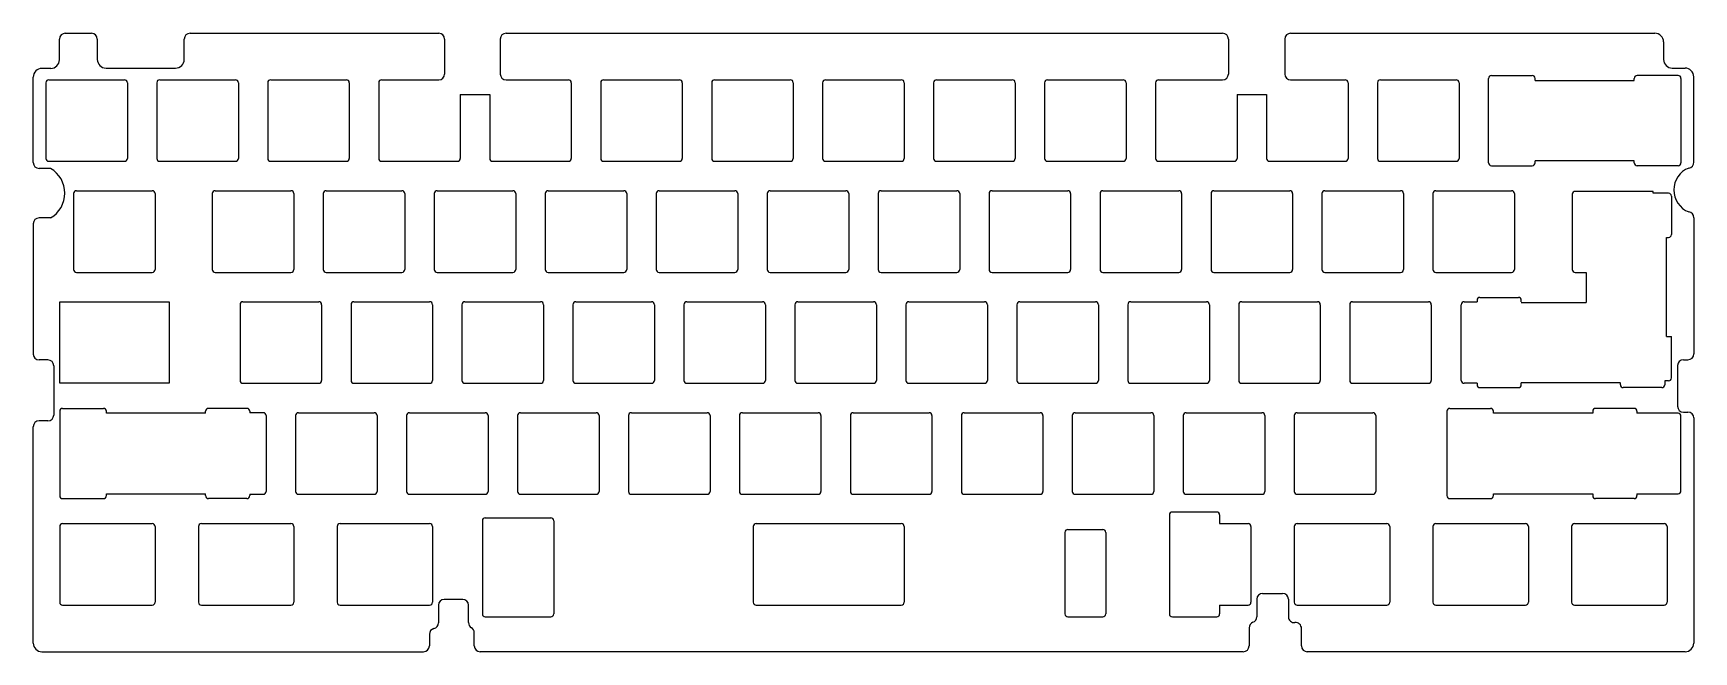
# Model space of a CAD drawing. Header units: millimetres. Extents: x 0 to 285, y -101 to 5.
import ezdxf

# ---------------------------------------------------------------- set-up
doc = ezdxf.new("R2010")
doc.units = ezdxf.units.MM
doc.header["$MEASUREMENT"] = 0
doc.layers.get('0').update_dxf_attribs({"linetype": 'CONTINUOUS'})
doc.layers.add('LAYER_2', color=7, linetype='CONTINUOUS')

msp = doc.modelspace()

# ---------------------------------------------------------------- linework, layer by layer
at = {"linetype": 'Continuous'}
for p, q in [((4.86, 0.93), (4.86, 4.47)), ((5.86, 5.47), (10.36, 5.47)), ((11.36, 4.47), (11.36, 0.98)), ((26.28, 0.98), (26.28, 4.47)), ((27.28, 5.47), (69.98, 5.47)), ((70.98, 4.47), (70.98, -0.52)), ((80.53, 4.47), (80.53, -1.53)), ((81.53, 5.47), (204.53, 5.47)), ((205.53, 4.47), (205.53, -1.53)), ((215.22, 4.47), (215.22, -1.53)), ((216.22, 5.47), (278.73, 5.47)), ((280.23, 3.98), (280.23, 0.98)), ((0.36, -16.74), (0.36, -2.07)), ((3.36, -0.57), (1.86, -0.57)), ((12.86, -0.52), (24.78, -0.52)), ((70.98, -0.52), (70.98, -1.53)), ((250.68, -1.78), (257.69, -1.78)), ((258.19, -2.63), (258.19, -2.28)), ((275.21, -2.63), (275.21, -2.28)), ((282.72, -1.78), (275.71, -1.78)), ((281.73, -0.52), (283.93, -0.52)), ((285.43, -16.68), (285.43, -2.02)), ((73.67, -5.02), (78.72, -5.02)), ((207.03, -5.02), (212.07, -5.02)), ((258.19, -16.77), (258.19, -16.43)), ((275.21, -16.77), (275.21, -16.43)), ((3.34, -17.74), (1.36, -17.74)), ((250.68, -17.27), (257.69, -17.27)), ((282.72, -17.27), (275.71, -17.27)), ((264.56, -22.18), (264.56, -35.08)), ((281.09, -21.99), (278.46, -21.99)), ((281.59, -22.49), (281.59, -29.09)), ((3.34, -26.24), (1.36, -26.24)), ((280.74, -29.59), (281.09, -29.59)), ((248.71, -39.88), (255.31, -39.88)), ((248.21, -40.38), (248.21, -40.63)), ((255.81, -40.63), (255.81, -40.38)), ((280.74, -46.61), (281.59, -46.61)), ((281.59, -53.71), (281.59, -46.61)), ((2.88, -50.62), (1.36, -50.62)), ((283.65, -50.58), (284.43, -50.58)), ((3.88, -51.62), (3.88, -60.08)), ((282.65, -51.58), (282.65, -58.58)), ((248.21, -54.63), (248.21, -54.87)), ((248.71, -55.37), (255.31, -55.37)), ((255.81, -54.87), (255.81, -54.53)), ((272.83, -54.87), (272.83, -54.63)), ((279.93, -55.37), (273.33, -55.37)), ((280.43, -54.21), (280.43, -54.87)), ((281.09, -54.21), (280.43, -54.21)), ((5.41, -58.93), (12.42, -58.93)), ((12.92, -59.77), (12.92, -59.43)), ((29.94, -59.77), (29.94, -59.43)), ((37.04, -58.93), (30.44, -58.93)), ((37.54, -59.43), (37.54, -59.68)), ((243.53, -58.93), (250.54, -58.93)), ((251.04, -59.77), (251.04, -59.43)), ((268.07, -59.43), (268.07, -59.77)), ((275.17, -58.93), (268.57, -58.93)), ((275.67, -59.43), (275.67, -59.77)), ((283.65, -59.58), (284.43, -59.58)), ((2.88, -61.08), (1.36, -61.08)), ((12.92, -73.92), (12.92, -73.58)), ((29.94, -73.92), (29.94, -73.58)), ((37.54, -73.68), (37.54, -73.92)), ((251.04, -73.92), (251.04, -73.58)), ((268.07, -73.58), (268.07, -73.92)), ((275.67, -73.58), (275.67, -73.92)), ((5.41, -74.42), (12.42, -74.42)), ((37.04, -74.42), (30.44, -74.42)), ((243.53, -74.42), (250.54, -74.42)), ((275.17, -74.42), (268.57, -74.42)), ((5.41, -78.72), (20.79, -78.72)), ((29.22, -78.72), (44.6, -78.72)), ((53.03, -78.72), (68.41, -78.72)), ((77.97, -77.72), (89.22, -77.72)), ((124.47, -78.72), (149.38, -78.72)), ((217.34, -78.72), (232.72, -78.72)), ((241.15, -78.72), (256.53, -78.72)), ((264.96, -78.72), (280.34, -78.72)), ((211.41, -90.69), (214.84, -90.69)), ((5.41, -92.72), (20.79, -92.72)), ((29.22, -92.72), (44.6, -92.72)), ((53.03, -92.72), (68.41, -92.72)), ((69.91, -92.72), (69.91, -95.77)), ((74.08, -91.72), (70.91, -91.72)), ((75.08, -95.72), (75.08, -92.72)), ((124.47, -92.72), (149.38, -92.72)), ((204.03, -92.72), (204.03, -94.22)), ((210.41, -91.69), (210.41, -94.72)), ((215.84, -91.69), (215.84, -94.72)), ((217.34, -92.72), (232.72, -92.72)), ((241.15, -92.72), (256.53, -92.72)), ((264.96, -92.72), (280.34, -92.72)), ((77.97, -94.72), (89.22, -94.72)), ((209.08, -96.61), (209.08, -99.72)), ((218.08, -99.72), (218.08, -96.71)), ((68.36, -97.72), (68.36, -99.72)), ((76.08, -99.72), (76.08, -97.46)), ((1.86, -100.72), (67.36, -100.72)), ((208.08, -100.72), (77.08, -100.72)), ((283.93, -100.72), (219.08, -100.72))]:
    msp.add_line(p, q, dxfattribs=at)
for p, q in [((3.02, -2.53), (16.02, -2.53)), ((22.07, -2.53), (35.08, -2.53)), ((41.12, -2.53), (54.12, -2.53)), ((60.17, -2.53), (69.98, -2.53)), ((81.53, -2.53), (92.22, -2.53)), ((98.28, -2.53), (111.28, -2.53)), ((117.33, -2.53), (130.32, -2.53)), ((136.38, -2.53), (149.38, -2.53)), ((155.43, -2.53), (168.43, -2.53)), ((174.47, -2.53), (187.47, -2.53)), ((193.53, -2.53), (204.53, -2.53)), ((216.22, -2.53), (225.57, -2.53)), ((231.62, -2.53), (244.62, -2.53)), ((250.18, -16.77), (250.18, -2.28)), ((258.19, -2.63), (275.21, -2.63)), ((283.22, -2.28), (283.22, -16.77)), ((2.52, -3.02), (2.52, -16.02)), ((16.52, -3.02), (16.52, -16.02)), ((21.57, -3.02), (21.57, -16.02)), ((35.58, -3.02), (35.58, -16.02)), ((40.62, -3.02), (40.62, -16.02)), ((54.62, -3.02), (54.62, -16.02)), ((59.67, -3.02), (59.67, -16.02)), ((73.67, -5.02), (73.67, -16.02)), ((78.72, -5.02), (78.72, -16.02)), ((92.72, -3.02), (92.72, -16.02)), ((97.78, -3.02), (97.78, -16.02)), ((111.78, -3.02), (111.78, -16.02)), ((116.83, -3.02), (116.83, -16.02)), ((130.82, -3.02), (130.82, -16.02)), ((135.88, -3.02), (135.88, -16.02)), ((149.88, -3.02), (149.88, -16.02)), ((154.93, -3.02), (154.93, -16.02)), ((168.93, -3.02), (168.93, -16.02)), ((173.97, -3.02), (173.97, -16.02)), ((187.97, -3.02), (187.97, -16.02)), ((193.03, -3.02), (193.03, -16.02)), ((207.03, -5.02), (207.03, -16.02)), ((212.07, -5.02), (212.07, -16.02)), ((226.07, -3.02), (226.07, -16.02)), ((231.12, -3.02), (231.12, -16.02)), ((245.12, -3.02), (245.12, -16.02)), ((3.02, -16.52), (16.02, -16.52)), ((22.07, -16.52), (35.08, -16.52)), ((41.12, -16.52), (54.12, -16.52)), ((60.17, -16.52), (73.17, -16.52)), ((79.22, -16.52), (92.22, -16.52)), ((98.28, -16.52), (111.28, -16.52)), ((117.33, -16.52), (130.32, -16.52)), ((136.38, -16.52), (149.38, -16.52)), ((155.43, -16.52), (168.43, -16.52)), ((174.47, -16.52), (187.47, -16.52)), ((193.53, -16.52), (206.53, -16.52)), ((212.57, -16.52), (225.57, -16.52)), ((231.62, -16.52), (244.62, -16.52)), ((275.21, -16.43), (258.19, -16.43)), ((7.29, -22.07), (7.29, -35.08)), ((7.79, -21.57), (20.79, -21.57)), ((21.29, -22.07), (21.29, -35.08)), ((31.1, -22.07), (31.1, -35.08)), ((31.6, -21.57), (44.6, -21.57)), ((45.1, -22.07), (45.1, -35.08)), ((50.15, -22.07), (50.15, -35.08)), ((50.65, -21.57), (63.65, -21.57)), ((64.15, -22.07), (64.15, -35.08)), ((69.2, -22.07), (69.2, -35.08)), ((69.7, -21.57), (82.7, -21.57)), ((83.2, -22.07), (83.2, -35.08)), ((88.25, -22.07), (88.25, -35.08)), ((88.75, -21.57), (101.75, -21.57)), ((102.25, -22.07), (102.25, -35.08)), ((107.3, -22.07), (107.3, -35.08)), ((107.8, -21.57), (120.8, -21.57)), ((121.3, -22.07), (121.3, -35.08)), ((126.35, -22.07), (126.35, -35.08)), ((126.85, -21.57), (139.85, -21.57)), ((140.35, -22.07), (140.35, -35.08)), ((145.4, -22.07), (145.4, -35.08)), ((145.9, -21.57), (158.9, -21.57)), ((159.4, -22.07), (159.4, -35.08)), ((164.45, -22.07), (164.45, -35.08)), ((164.95, -21.57), (177.95, -21.57)), ((178.45, -22.07), (178.45, -35.08)), ((183.5, -22.07), (183.5, -35.08)), ((184, -21.57), (197, -21.57)), ((197.5, -22.07), (197.5, -35.08)), ((202.55, -22.07), (202.55, -35.08)), ((203.05, -21.57), (216.05, -21.57)), ((216.55, -22.07), (216.55, -35.08)), ((221.6, -22.07), (221.6, -35.08)), ((222.1, -21.57), (235.1, -21.57)), ((235.6, -22.07), (235.6, -35.08)), ((240.65, -22.07), (240.65, -35.08)), ((241.15, -21.57), (254.15, -21.57)), ((254.65, -22.07), (254.65, -35.08)), ((278.46, -21.68), (265.06, -21.68)), ((278.46, -21.99), (278.46, -21.68)), ((0.36, -27.24), (0.36, -49.62)), ((285.43, -26.2), (285.43, -49.58)), ((280.74, -46.61), (280.74, -29.59)), ((7.79, -35.58), (20.79, -35.58)), ((31.6, -35.58), (44.6, -35.58)), ((50.65, -35.58), (63.65, -35.58)), ((69.7, -35.58), (82.7, -35.58)), ((88.75, -35.58), (101.75, -35.58)), ((107.8, -35.58), (120.8, -35.58)), ((126.85, -35.58), (139.85, -35.58)), ((145.9, -35.58), (158.9, -35.58)), ((164.95, -35.58), (177.95, -35.58)), ((184, -35.58), (197, -35.58)), ((203.05, -35.58), (216.05, -35.58)), ((222.1, -35.58), (235.1, -35.58)), ((241.15, -35.58), (254.15, -35.58)), ((265.06, -35.58), (266.94, -35.58)), ((266.94, -35.58), (266.94, -40.73)), ((35.86, -41.13), (35.86, -54.13)), ((36.36, -40.63), (49.36, -40.63)), ((49.86, -41.13), (49.86, -54.13)), ((54.91, -41.13), (54.91, -54.13)), ((55.41, -40.63), (68.41, -40.63)), ((68.91, -41.13), (68.91, -54.13)), ((73.96, -41.13), (73.96, -54.13)), ((74.46, -40.63), (87.46, -40.63)), ((87.96, -41.13), (87.96, -54.13)), ((93.01, -41.13), (93.01, -54.13)), ((93.51, -40.63), (106.51, -40.63)), ((107.01, -41.13), (107.01, -54.13)), ((112.06, -41.13), (112.06, -54.13)), ((112.56, -40.63), (125.56, -40.63)), ((126.06, -41.13), (126.06, -54.13)), ((131.11, -41.13), (131.11, -54.13)), ((131.61, -40.63), (144.61, -40.63)), ((145.11, -41.13), (145.11, -54.13)), ((150.16, -41.13), (150.16, -54.13)), ((150.66, -40.63), (163.66, -40.63)), ((164.16, -41.13), (164.16, -54.13)), ((169.21, -41.13), (169.21, -54.13)), ((169.71, -40.63), (182.71, -40.63)), ((183.21, -41.13), (183.21, -54.13)), ((188.26, -41.13), (188.26, -54.13)), ((188.76, -40.63), (201.76, -40.63)), ((202.26, -41.13), (202.26, -54.13)), ((207.31, -41.13), (207.31, -54.13)), ((207.81, -40.63), (220.81, -40.63)), ((221.31, -41.13), (221.31, -54.13)), ((226.36, -41.13), (226.36, -54.13)), ((226.86, -40.63), (239.86, -40.63)), ((240.36, -41.13), (240.36, -54.13)), ((245.51, -54.13), (245.51, -41.13)), ((246.01, -40.63), (248.21, -40.63)), ((255.81, -40.73), (266.94, -40.73)), ((36.36, -54.63), (49.36, -54.63)), ((55.41, -54.63), (68.41, -54.63)), ((74.46, -54.63), (87.46, -54.63)), ((93.51, -54.63), (106.51, -54.63)), ((112.56, -54.63), (125.56, -54.63)), ((131.61, -54.63), (144.61, -54.63)), ((150.66, -54.63), (163.66, -54.63)), ((169.71, -54.63), (182.71, -54.63)), ((188.76, -54.63), (201.76, -54.63)), ((207.81, -54.63), (220.81, -54.63)), ((226.86, -54.63), (239.86, -54.63)), ((248.21, -54.63), (246.01, -54.63)), ((272.83, -54.53), (255.81, -54.53)), ((4.91, -59.43), (4.91, -73.92)), ((29.94, -59.77), (12.92, -59.77)), ((39.84, -59.68), (37.54, -59.68)), ((45.89, -59.68), (58.89, -59.68)), ((64.94, -59.68), (77.94, -59.68)), ((83.99, -59.68), (96.99, -59.68)), ((103.04, -59.68), (116.04, -59.68)), ((122.09, -59.68), (135.09, -59.68)), ((141.14, -59.68), (154.14, -59.68)), ((160.19, -59.68), (173.19, -59.68)), ((179.24, -59.68), (192.24, -59.68)), ((198.29, -59.68), (211.29, -59.68)), ((217.34, -59.68), (230.34, -59.68)), ((243.03, -59.43), (243.03, -73.92)), ((268.07, -59.77), (251.04, -59.77)), ((282.72, -59.77), (275.67, -59.77)), ((0.36, -99.22), (0.36, -62.08)), ((40.34, -60.18), (40.34, -73.18)), ((45.39, -60.18), (45.39, -73.18)), ((59.39, -60.18), (59.39, -73.18)), ((64.44, -60.18), (64.44, -73.18)), ((78.44, -60.18), (78.44, -73.18)), ((83.49, -60.18), (83.49, -73.18)), ((97.49, -60.18), (97.49, -73.18)), ((102.54, -60.18), (102.54, -73.18)), ((116.54, -60.18), (116.54, -73.18)), ((121.59, -60.18), (121.59, -73.18)), ((135.59, -60.18), (135.59, -73.18)), ((140.64, -60.18), (140.64, -73.18)), ((154.64, -60.18), (154.64, -73.18)), ((159.69, -60.18), (159.69, -73.18)), ((173.69, -60.18), (173.69, -73.18)), ((178.74, -60.18), (178.74, -73.18)), ((192.74, -60.18), (192.74, -73.18)), ((197.79, -60.18), (197.79, -73.18)), ((211.79, -60.18), (211.79, -73.18)), ((216.84, -60.18), (216.84, -73.18)), ((230.84, -60.18), (230.84, -73.18)), ((283.22, -73.08), (283.22, -60.27)), ((285.43, -60.58), (285.43, -99.22)), ((12.92, -73.58), (29.94, -73.58)), ((37.54, -73.68), (39.84, -73.68)), ((45.89, -73.68), (58.89, -73.68)), ((64.94, -73.68), (77.94, -73.68)), ((83.99, -73.68), (96.99, -73.68)), ((103.04, -73.68), (116.04, -73.68)), ((122.09, -73.68), (135.09, -73.68)), ((141.14, -73.68), (154.14, -73.68)), ((160.19, -73.68), (173.19, -73.68)), ((179.24, -73.68), (192.24, -73.68)), ((198.29, -73.68), (211.29, -73.68)), ((217.34, -73.68), (230.34, -73.68)), ((251.04, -73.58), (268.07, -73.58)), ((275.67, -73.58), (282.72, -73.58)), ((195.91, -76.72), (203.52, -76.72)), ((4.91, -79.22), (4.91, -92.22)), ((21.29, -79.22), (21.29, -92.22)), ((28.72, -79.22), (28.72, -92.22)), ((45.1, -79.22), (45.1, -92.22)), ((52.53, -79.22), (52.53, -92.22)), ((68.91, -79.22), (68.91, -92.22)), ((77.47, -78.22), (77.47, -94.22)), ((89.72, -78.22), (89.72, -94.22)), ((123.97, -79.22), (123.97, -92.22)), ((149.88, -79.22), (149.88, -92.22)), ((177.97, -79.72), (183.97, -79.72)), ((195.41, -77.23), (195.41, -94.22)), ((204.03, -77.23), (204.03, -78.72)), ((204.03, -78.72), (208.91, -78.72)), ((209.41, -79.22), (209.41, -92.22)), ((216.84, -79.22), (216.84, -92.22)), ((233.22, -79.22), (233.22, -92.22)), ((240.65, -79.22), (240.65, -92.22)), ((257.03, -79.22), (257.03, -92.22)), ((264.46, -79.22), (264.46, -92.22)), ((280.84, -79.22), (280.84, -92.22)), ((177.47, -80.22), (177.47, -94.22)), ((184.47, -80.22), (184.47, -94.22)), ((204.03, -92.72), (208.91, -92.72)), ((177.97, -94.72), (183.97, -94.72)), ((195.91, -94.72), (203.52, -94.72))]:
    msp.add_line(p, q)
for centre, radius, start, end in [((5.86, 4.47), 1, 90, 180), ((10.36, 4.47), 1, 0, 90), ((27.28, 4.47), 1, 90, 180), ((69.98, 4.47), 1, 0, 90), ((81.53, 4.47), 1, 90, 180), ((204.53, 4.47), 1, 360, 90), ((216.22, 4.47), 1, 90, 180), ((278.73, 3.98), 1.5, 0, 90), ((3.36, 0.93), 1.5, 270, 0), ((12.86, 0.98), 1.5, 180, 270), ((24.78, 0.98), 1.5, 270, 0), ((281.73, 0.98), 1.5, 180, 270), ((1.86, -2.07), 1.5, 90, 180), ((69.98, -1.53), 1, 270, 0), ((81.53, -1.53), 1, 180, 270), ((204.53, -1.53), 1, 270, 360), ((216.22, -1.53), 1, 180, 270), ((257.69, -2.28), 0.5, 0, 90), ((275.71, -2.28), 0.5, 90, 180), ((283.93, -2.02), 1.5, 0, 90), ((1.36, -16.74), 1, 180, 270), ((257.69, -16.77), 0.5, 270, 0), ((275.71, -16.77), 0.5, 180, 270), ((284.43, -16.68), 1, 277.7631, 0), ((0.85, -21.99), 4.93, 300.3947, 59.6053), ((286.08, -21.44), 4.07, 112.0022, 247.9978), ((281.09, -22.49), 0.5, 0, 90), ((284.43, -26.2), 1, 0, 82.2369), ((1.36, -27.24), 1, 90, 180), ((281.09, -29.09), 0.5, 270, 0), ((248.71, -40.38), 0.5, 90, 180), ((255.31, -40.38), 0.5, 0, 90), ((1.36, -49.62), 1, 180, 270), ((2.88, -51.62), 1, 0, 90), ((283.65, -51.58), 1, 90, 180), ((284.43, -49.58), 1, 270, 0), ((281.09, -53.71), 0.5, 270, 0), ((248.71, -54.87), 0.5, 180, 270), ((255.31, -54.87), 0.5, 270, 0), ((273.33, -54.87), 0.5, 180, 270), ((279.93, -54.87), 0.5, 270, 0), ((12.42, -59.43), 0.5, 0, 90), ((30.44, -59.43), 0.5, 90, 180), ((37.04, -59.43), 0.5, 0, 90), ((250.54, -59.43), 0.5, 0, 90), ((268.57, -59.43), 0.5, 90, 180), ((275.17, -59.43), 0.5, 0, 90), ((283.65, -58.58), 1, 180, 270), ((284.43, -60.58), 1, 0, 90), ((1.36, -62.08), 1, 90, 180), ((2.88, -60.08), 1, 270, 0), ((12.42, -73.92), 0.5, 270, 0), ((30.44, -73.92), 0.5, 180, 270), ((37.04, -73.92), 0.5, 270, 360), ((250.54, -73.92), 0.5, 270, 360), ((268.57, -73.92), 0.5, 180, 270), ((275.17, -73.92), 0.5, 270, 0), ((211.41, -91.69), 1, 90, 180), ((214.84, -91.69), 1, 360, 90), ((70.91, -92.72), 1, 90, 180), ((74.08, -92.72), 1, 0, 90), ((69.36, -97.72), 1, 102.7825, 180), ((68.91, -95.77), 1, 282.7825, 0), ((76.08, -95.72), 1, 180, 240), ((75.08, -97.46), 1, 0, 60), ((210.08, -96.61), 1, 109.5345, 180), ((209.41, -94.72), 1, 289.5345, 0), ((216.84, -94.72), 1, 180, 276.82), ((217.08, -96.71), 1, 360, 96.82), ((1.86, -99.22), 1.5, 180, 270), ((67.36, -99.72), 1, 270, 360), ((77.08, -99.72), 1, 180, 270), ((208.08, -99.72), 1, 270, 0), ((219.08, -99.72), 1, 180, 270), ((283.93, -99.22), 1.5, 270, 0)]:
    msp.add_arc(centre, radius, start, end, dxfattribs=at)
for centre, start, end in [((3.02, -3.02), 90, 180), ((16.02, -3.02), 0, 90), ((22.07, -3.02), 90, 180), ((35.08, -3.02), 0, 90), ((41.12, -3.02), 90, 180), ((54.12, -3.02), 0, 90), ((60.17, -3.02), 90, 180), ((92.22, -3.02), 0, 90), ((98.28, -3.02), 90, 180), ((111.28, -3.02), 0, 90), ((117.33, -3.02), 90, 180), ((130.32, -3.02), 0, 90), ((136.38, -3.02), 90, 180), ((149.38, -3.02), 0, 90), ((155.43, -3.02), 90, 180), ((168.43, -3.02), 0, 90), ((174.47, -3.02), 90, 180), ((187.47, -3.02), 0, 90), ((193.53, -3.02), 90, 180), ((225.57, -3.02), 0, 90), ((231.62, -3.02), 90, 180), ((244.62, -3.02), 0, 90), ((250.68, -2.28), 90, 180), ((282.72, -2.28), 0, 90), ((3.02, -16.02), 180, 270), ((16.02, -16.02), 270, 0), ((22.07, -16.02), 180, 270), ((35.08, -16.02), 270, 0), ((41.12, -16.02), 180, 270), ((54.12, -16.02), 270, 0), ((60.17, -16.02), 180, 270), ((73.17, -16.02), 270, 0), ((79.22, -16.02), 180, 270), ((92.22, -16.02), 270, 0), ((98.28, -16.02), 180, 270), ((111.28, -16.02), 270, 0), ((117.33, -16.02), 180, 270), ((130.32, -16.02), 270, 0), ((136.38, -16.02), 180, 270), ((149.38, -16.02), 270, 0), ((155.43, -16.02), 180, 270), ((168.43, -16.02), 270, 0), ((174.47, -16.02), 180, 270), ((187.47, -16.02), 270, 0), ((193.53, -16.02), 180, 270), ((206.53, -16.02), 270, 0), ((212.57, -16.02), 180, 270), ((225.57, -16.02), 270, 0), ((231.62, -16.02), 180, 270), ((244.62, -16.02), 270, 0), ((250.68, -16.77), 180, 270), ((282.72, -16.77), 270, 0), ((7.79, -22.07), 90, 180), ((20.79, -22.07), 0, 90), ((31.6, -22.07), 90, 180), ((44.6, -22.07), 0, 90), ((50.65, -22.07), 90, 180), ((63.65, -22.07), 0, 90), ((69.7, -22.07), 90, 180), ((82.7, -22.07), 0, 90), ((88.75, -22.07), 90, 180), ((101.75, -22.07), 0, 90), ((107.8, -22.07), 90, 180), ((120.8, -22.07), 0, 90), ((126.85, -22.07), 90, 180), ((139.85, -22.07), 0, 90), ((145.9, -22.07), 90, 180), ((158.9, -22.07), 0, 90), ((164.95, -22.07), 90, 180), ((177.95, -22.07), 0, 90), ((184, -22.07), 90, 180), ((197, -22.07), 0, 90), ((203.05, -22.07), 90, 180), ((216.05, -22.07), 0, 90), ((222.1, -22.07), 90, 180), ((235.1, -22.07), 0, 90), ((241.15, -22.07), 90, 180), ((254.15, -22.07), 0, 90), ((265.06, -22.18), 90, 180), ((7.79, -35.08), 180, 270), ((20.79, -35.08), 270, 0), ((31.6, -35.08), 180, 270), ((44.6, -35.08), 270, 0), ((50.65, -35.08), 180, 270), ((63.65, -35.08), 270, 0), ((69.7, -35.08), 180, 270), ((82.7, -35.08), 270, 0), ((88.75, -35.08), 180, 270), ((101.75, -35.08), 270, 0), ((107.8, -35.08), 180, 270), ((120.8, -35.08), 270, 0), ((126.85, -35.08), 180, 270), ((139.85, -35.08), 270, 0), ((145.9, -35.08), 180, 270), ((158.9, -35.08), 270, 0), ((164.95, -35.08), 180, 270), ((177.95, -35.08), 270, 0), ((184, -35.08), 180, 270), ((197, -35.08), 270, 0), ((203.05, -35.08), 180, 270), ((216.05, -35.08), 270, 0), ((222.1, -35.08), 180, 270), ((235.1, -35.08), 270, 0), ((241.15, -35.08), 180, 270), ((254.15, -35.08), 270, 0), ((265.06, -35.08), 180, 270), ((36.36, -41.13), 90, 180), ((49.36, -41.13), 0, 90), ((55.41, -41.13), 90, 180), ((68.41, -41.13), 0, 90), ((74.46, -41.13), 90, 180), ((87.46, -41.13), 0, 90), ((93.51, -41.13), 90, 180), ((106.51, -41.13), 0, 90), ((112.56, -41.13), 90, 180), ((125.56, -41.13), 0, 90), ((131.61, -41.13), 90, 180), ((144.61, -41.13), 0, 90), ((150.66, -41.13), 90, 180), ((163.66, -41.13), 0, 90), ((169.71, -41.13), 90, 180), ((182.71, -41.13), 0, 90), ((188.76, -41.13), 90, 180), ((201.76, -41.13), 0, 90), ((207.81, -41.13), 90, 180), ((220.81, -41.13), 0, 90), ((226.86, -41.13), 90, 180), ((239.86, -41.13), 0, 90), ((246.01, -41.13), 90, 180), ((36.36, -54.13), 180, 270), ((49.36, -54.13), 270, 0), ((55.41, -54.13), 180, 270), ((68.41, -54.13), 270, 0), ((74.46, -54.13), 180, 270), ((87.46, -54.13), 270, 0), ((93.51, -54.13), 180, 270), ((106.51, -54.13), 270, 0), ((112.56, -54.13), 180, 270), ((125.56, -54.13), 270, 0), ((131.61, -54.13), 180, 270), ((144.61, -54.13), 270, 0), ((150.66, -54.13), 180, 270), ((163.66, -54.13), 270, 0), ((169.71, -54.13), 180, 270), ((182.71, -54.13), 270, 0), ((188.76, -54.13), 180, 270), ((201.76, -54.13), 270, 0), ((207.81, -54.13), 180, 270), ((220.81, -54.13), 270, 0), ((226.86, -54.13), 180, 270), ((239.86, -54.13), 270, 0), ((246.01, -54.13), 180, 270), ((5.41, -59.43), 90, 180), ((39.84, -60.18), 0, 90), ((45.89, -60.18), 90, 180), ((58.89, -60.18), 0, 90), ((64.94, -60.18), 90, 180), ((77.94, -60.18), 0, 90), ((83.99, -60.18), 90, 180), ((96.99, -60.18), 0, 90), ((103.04, -60.18), 90, 180), ((116.04, -60.18), 0, 90), ((122.09, -60.18), 90, 180), ((135.09, -60.18), 0, 90), ((141.14, -60.18), 90, 180), ((154.14, -60.18), 0, 90), ((160.19, -60.18), 90, 180), ((173.19, -60.18), 0, 90), ((179.24, -60.18), 90, 180), ((192.24, -60.18), 0, 90), ((198.29, -60.18), 90, 180), ((211.29, -60.18), 0, 90), ((217.34, -60.18), 90, 180), ((230.34, -60.18), 0, 90), ((243.53, -59.43), 90, 180), ((282.72, -60.27), 0, 90), ((5.41, -73.92), 180, 270), ((39.84, -73.18), 270, 0), ((45.89, -73.18), 180, 270), ((58.89, -73.18), 270, 0), ((64.94, -73.18), 180, 270), ((77.94, -73.18), 270, 0), ((83.99, -73.18), 180, 270), ((96.99, -73.18), 270, 0), ((103.04, -73.18), 180, 270), ((116.04, -73.18), 270, 0), ((122.09, -73.18), 180, 270), ((135.09, -73.18), 270, 0), ((141.14, -73.18), 180, 270), ((154.14, -73.18), 270, 0), ((160.19, -73.18), 180, 270), ((173.19, -73.18), 270, 0), ((179.24, -73.18), 180, 270), ((192.24, -73.18), 270, 0), ((198.29, -73.18), 180, 270), ((211.29, -73.18), 270, 0), ((217.34, -73.18), 180, 270), ((230.34, -73.18), 270, 0), ((243.53, -73.92), 180, 270), ((282.72, -73.08), 270, 0), ((195.91, -77.23), 90, 180), ((203.52, -77.23), 0, 90), ((5.41, -79.22), 90, 180), ((20.79, -79.22), 0, 90), ((29.22, -79.22), 90, 180), ((44.6, -79.22), 0, 90), ((53.03, -79.22), 90, 180), ((68.41, -79.22), 0, 90), ((77.97, -78.22), 90, 180), ((89.22, -78.22), 0, 90), ((124.47, -79.22), 90, 180), ((149.38, -79.22), 0, 90), ((177.97, -80.22), 90, 180), ((183.97, -80.22), 0, 90), ((208.91, -79.22), 0, 90), ((217.34, -79.22), 90, 180), ((232.72, -79.22), 0, 90), ((241.15, -79.22), 90, 180), ((256.53, -79.22), 0, 90), ((264.96, -79.22), 90, 180), ((280.34, -79.22), 0, 90), ((5.41, -92.22), 180, 270), ((20.79, -92.22), 270, 0), ((29.22, -92.22), 180, 270), ((44.6, -92.22), 270, 0), ((53.03, -92.22), 180, 270), ((68.41, -92.22), 270, 0), ((124.47, -92.22), 180, 270), ((149.38, -92.22), 270, 0), ((208.91, -92.22), 270, 0), ((217.34, -92.22), 180, 270), ((232.72, -92.22), 270, 0), ((241.15, -92.22), 180, 270), ((256.53, -92.22), 270, 0), ((264.96, -92.22), 180, 270), ((280.34, -92.22), 270, 0), ((77.97, -94.22), 180, 270), ((89.22, -94.22), 270, 0), ((177.97, -94.22), 180, 270), ((183.97, -94.22), 270, 0), ((195.91, -94.22), 180, 270), ((203.52, -94.22), 270, 0)]:
    msp.add_arc(centre, 0.5, start, end)
at = {"layer": 'LAYER_2'}
msp.add_lwpolyline([(4.91, -40.63), (23.67, -40.63), (23.67, -54.63), (4.91, -54.63)], close=True, dxfattribs=at)

doc.saveas('drawing.dxf')
